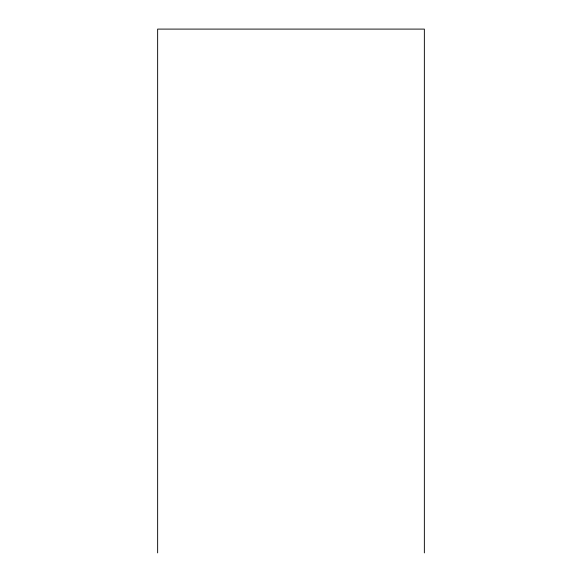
<?xml version="1.0" encoding="UTF-8"?>
<svg xmlns="http://www.w3.org/2000/svg" width="582" height="582" viewBox="0 0 582 582"><rect width="100%" height="100%" fill="white"/><g stroke="black" fill="none" stroke-linecap="round" stroke-linejoin="round"><path stroke-width="0.87" d="M424.358 552.9L424.358 29.1L157.642 29.1L157.642 552.9"/></g></svg>
